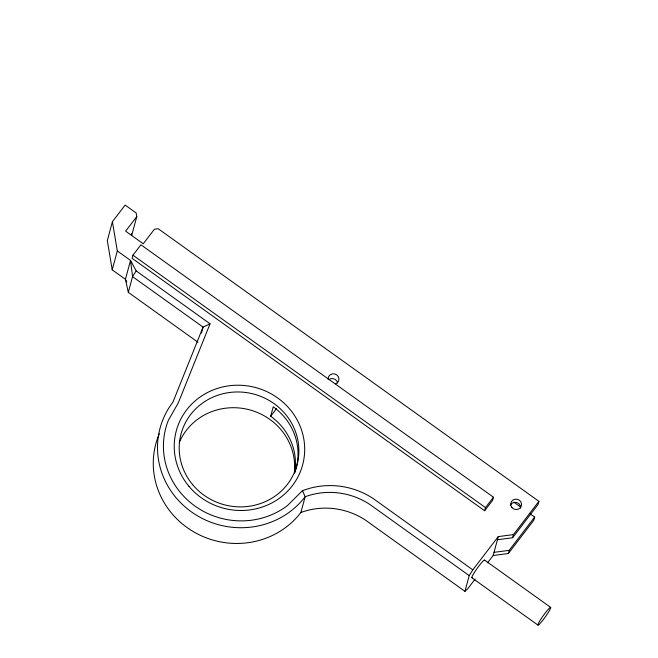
<?xml version="1.0" encoding="UTF-8"?>
<svg xmlns="http://www.w3.org/2000/svg" width="658" height="658" viewBox="0 0 658 658"><rect width="100%" height="100%" fill="white"/><g stroke="black" fill="none" stroke-linecap="round" stroke-linejoin="round"><path stroke-width="0.99" d="M131.37 233.672L131.674 235.498L136.774 216.605L136.157 212.953L125.143 205.066L112.411 221.697L107.32 240.589L112.214 269.846L125.431 279.305L126.838 281.928M112.214 269.846L117.313 250.953L112.411 221.697M132.965 255.189L132.118 258.339L484.633 510.748L492.595 500.351L493.442 497.209L140.927 244.792L132.965 255.189L485.489 507.606L484.633 510.748M197.976 342.25L128.302 292.358L132.554 276.623L136.157 270.89L130.531 260.42L117.313 250.953M201.463 333.006L203.059 327.1L210.05 323.794L136.157 270.89M294.603 473.151A60.018 57.271 15.1 0 0 270.677 416.243L273.226 406.792A60.018 57.271 15.1 0 1 294.817 472.419M300.887 512.492L305.139 496.757L302.499 490.621L309.244 488.433A75.028 71.599 15.1 0 1 373.505 498.764L472.814 569.877L469.203 575.61L464.959 591.353L365.807 520.355A69.584 66.4 15.1 0 0 300.887 512.492A81.781 78.039 15.1 0 1 195.163 532.676A81.781 78.039 15.1 0 1 159.368 433.729M487.586 562.804L493.171 555.5L498.27 536.607L513.446 534.6L538.91 501.33L158.191 228.729L154.4 229.231L143.255 243.781L125.637 231.164L136.774 216.605M493.171 555.5L508.354 553.493L509.202 550.343L534.658 517.073L529.674 513.503M497.423 539.757L512.598 537.75L513.446 534.6M534.658 517.073L533.811 520.223L508.354 553.493M538.91 501.33L538.063 504.48L512.598 537.75M210.05 323.794L178.318 402.819L168.39 420.273A76.279 72.791 15.1 0 0 194.933 506.035A76.279 72.791 15.1 0 0 287.488 505.55L302.499 490.621M270.677 416.243L276.467 408.684M485.489 507.606L493.442 497.209M472.814 569.877L498.27 536.607M475.166 579.032L467.715 588.762L464.959 591.353M494.026 552.35L509.202 550.343M513.865 502.186L520.519 506.948M484.584 560.073L550.68 607.4A10.906 1.193 -54.4 0 1 541.847 621.448A10.906 1.193 -54.4 0 1 540.415 619.91A10.906 1.193 -54.4 0 1 550.68 607.4M469.203 575.61L370.059 504.62A69.584 66.4 15.1 0 0 305.139 496.757A81.781 78.039 15.1 0 1 191.297 511.801A81.781 78.039 15.1 0 1 172.939 402.096L203.059 327.1L132.554 276.623L130.531 260.42L125.431 279.305L128.302 292.358M471.852 577.773L537.948 625.1M328.153 379.395L328.12 378.366A5.453 5.206 15.1 0 1 336.715 374.854A5.453 5.206 15.1 0 1 335.753 383.828M179.247 442.546A60.018 57.271 15.1 0 1 249.102 409.712A60.018 57.271 15.1 0 1 294.323 472.362M328.827 379.617A5.453 5.206 15.1 0 1 337.62 383.03M510.213 505.517A5.453 5.206 15.1 0 1 520.7 508.149M472.28 577.699A10.906 1.193 -54.4 0 1 477.395 568.035A10.906 1.193 -54.4 0 1 484.584 560.608M511.924 507.54A5.453 5.206 15.1 0 0 521.218 506.315A5.453 5.206 15.1 0 0 515.28 499.175A5.453 5.206 15.1 0 0 511.924 507.54M192.646 484.658A60.018 57.271 15.1 0 0 294.965 471.128A60.018 57.271 15.1 0 0 229.51 392.497A60.018 57.271 15.1 0 0 192.646 484.658M188.887 486.254A65.422 62.428 15.1 0 0 300.426 471.506A65.422 62.428 15.1 0 0 229.083 385.794A65.422 62.428 15.1 0 0 188.887 486.254"/></g></svg>
